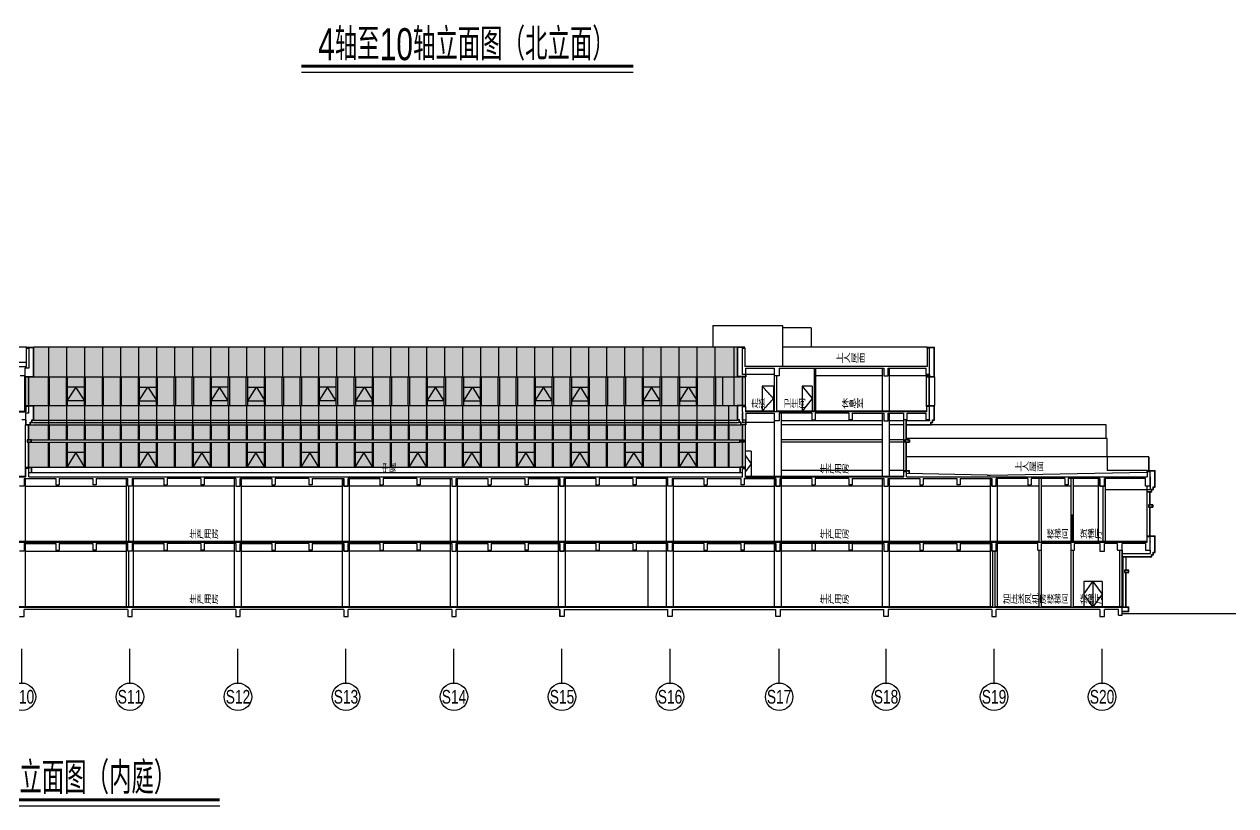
# Model space of a CAD drawing. Extents: x 1849385 to 2804940, y -773301 to -409130.
# Drawn here: x 2551865 to 2657794, y -639825 to -571477 of the extents above; entities that cross this region are included whole.
import ezdxf
from ezdxf.enums import TextEntityAlignment as Align

# ---------------------------------------------------------------- set-up
doc = ezdxf.new("R2010")
doc.units = 0
doc.linetypes.add('DASH', pattern=[0.35, 0.25, -0.1])
for name, color, linetype in [('#填充层', 8, 'Continuous'), ('#幕墙分格线-立面', 7, 'Continuous'), ('#文字', 2, 'Continuous'), ('#标注', 1, 'Continuous'), ('#结构边线+内凹外凸边线', 5, 'Continuous'), ('1-WIN-1', 3, 'Continuous'), ('A-AL', 63, 'Continuous'), ('A-BEAM-PLAN-C', 2, 'Continuous'), ('A-DETL-2', 35, 'Continuous'), ('A-DOOR', 32, 'Continuous'), ('A-GLASS', 140, 'Continuous'), ('A-GLASS-E', 145, 'Continuous'), ('A-WALL-E', 7, 'Continuous'), ('dim', 7, 'Continuous'), ('L立面-粗线', 7, 'Continuous'), ('建-文字', 4, 'Continuous')]:
    doc.layers.add(name, color=color, linetype=linetype)
doc.styles.add('#文字', font='jrs.shx', dxfattribs={"width": 0.7, "bigfont": 'hztxt.shx'})
doc.styles.add('JHZX', font='jrs.shx', dxfattribs={"width": 0.6, "bigfont": 'jhz.shx'})
doc.styles.add('XD2008', font='@1romans.shx', dxfattribs={"width": 0.7, "bigfont": '!hztxt.shx'})
pattern_1 = [(0, (0, 0), (190.5, 190.5), [190.5, -190.5])]

# ---------------------------------------------------------------- blocks, each defined once
blk = doc.blocks.new('*U21')
blk.add_line((-20.55, -0.75), (20.9, -0.75))
at = {"const_width": 0.4}
blk.add_lwpolyline([(-20.55, 0), (20.9, 0)], dxfattribs=at)
at = {"style": 'JHZX', "width": 0.75}
blk.add_attdef('立面图', text='', height=4, dxfattribs=at).set_placement((0.06, 2.74), align=Align.MIDDLE_CENTER)
blk = doc.blocks.new('FPLSA')
at = {"layer": '#幕墙分格线-立面', "color": 8}
for p, q in [((53639, 25200), (59739, 25200)), ((53639, 25200), (53639, 23300)), ((59739, 25200), (59739, 21600)), ((62239, 25000), (59739, 25000)), ((62239, 25000), (62239, 23300)), ((72382, 23300), (59739, 23300)), ((72382, 23300), (72832, 23300)), ((72382, 23200), (72382, 23300)), ((72382, 23200), (72382, 23300)), ((72382, 23300), (73032, 23300)), ((72382, 23300), (72832, 23300)), ((72382, 23200), (72382, 23300)), ((72382, 23200), (72382, 23300)), ((72382, 23300), (73032, 23300)), ((72412, 23270), (72802, 23270)), ((72412, 23200), (72412, 23270)), ((72412, 23200), (72412, 23270)), ((72412, 23270), (73002, 23270)), ((72412, 23270), (72802, 23270)), ((72412, 23200), (72412, 23270)), ((72412, 23200), (72412, 23270)), ((72412, 23270), (73002, 23270)), ((73002, 20730), (73002, 23270)), ((73002, 20730), (73002, 23270)), ((73032, 20700), (73032, 23300)), ((73032, 20700), (73032, 23300)), ((68482, 17700), (68482, 21470)), ((69082, 17700), (69082, 21470)), ((72282, 20900), (72282, 20700)), ((72282, 20700), (73032, 20700)), ((72312, 20900), (72312, 20730)), ((72312, 20730), (73002, 20730)), ((73032, 20700), (72782, 20700)), ((73032, 20700), (73032, 18200)), ((72332, 18200), (73032, 18200)), ((72332, 18100), (72332, 18200)), ((72332, 18100), (72332, 18200)), ((72362, 18170), (73002, 18170)), ((72362, 18100), (72362, 18170)), ((72362, 18100), (72362, 18170)), ((73002, 16930), (73002, 18170)), ((73032, 16900), (73032, 18200)), ((59039, 17700), (56489, 17700)), ((59039, 12000), (59039, 17520)), ((62539, 17700), (59239, 17700)), ((59639, 12000), (59639, 17520)), ((72332, 17700), (62639, 17700)), ((68482, 12000), (68482, 17520)), ((69082, 12000), (69082, 17520)), ((70332, 12500), (70332, 16950)), ((70552, 16500), (70552, 16950)), ((70582, 16530), (70582, 16950)), ((68482, 16500), (59639, 16500)), ((70332, 16500), (69082, 16500)), ((70552, 16500), (72732, 16500)), ((70582, 16530), (72702, 16530)), ((72702, 16730), (72852, 16730)), ((72702, 16530), (72702, 16730)), ((72732, 16700), (72882, 16700)), ((72732, 16500), (72732, 16700)), ((72852, 16930), (73002, 16930)), ((72852, 16730), (72852, 16930)), ((72882, 16900), (73032, 16900)), ((72882, 16700), (72882, 16900)), ((68482, 15200), (59639, 15200)), ((68482, 15000), (59639, 15000)), ((70332, 15200), (69082, 15200)), ((70332, 15000), (69082, 15000)), ((70432, 15000), (70832, 15000)), ((88120, 13700), (70582, 13700)), ((88120, 13700), (88120, 12500)), ((-6467, 6300), (-6467, 11820)), ((2377, 6300), (2377, 11820)), ((2977, 6300), (2977, 11820)), ((11820, 6300), (11820, 11820)), ((12420, 6300), (12420, 11820)), ((21264, 6300), (21264, 11820)), ((21864, 6300), (21864, 11820)), ((30708, 6300), (30708, 11820)), ((31308, 6300), (31308, 11820)), ((70332, 12000), (56489, 12000)), ((59039, 6300), (59039, 11820)), ((68482, 12500), (59639, 12500)), ((59639, 6300), (59639, 11820)), ((68482, 6300), (68482, 11820)), ((70332, 12500), (69082, 12500)), ((69082, 6300), (69082, 11820)), ((70332, 12500), (70832, 12500)), ((70332, 12400), (70332, 12500)), ((70332, 12400), (70332, 12500)), ((70362, 12470), (70802, 12470)), ((70362, 12400), (70362, 12470)), ((70362, 12400), (70362, 12470)), ((70802, 12237), (70802, 12470)), ((70832, 12237), (70832, 12500)), ((77926, 6300), (77926, 11820)), ((78526, 6300), (78526, 11820)), ((87370, 6300), (87370, 11820)), ((91620, 12500), (88120, 12500)), ((91620, 12500), (92320, 12500)), ((91620, 12400), (91620, 12500)), ((91650, 12470), (92290, 12470)), ((91650, 12400), (91650, 12470)), ((92290, 11080), (92290, 12470)), ((92320, 11050), (92320, 12500)), ((91620, 6800), (91620, 11150)), ((91620, 10680), (91990, 10680)), ((91620, 10650), (92020, 10650)), ((91990, 10880), (92140, 10880)), ((91990, 10680), (91990, 10880)), ((92020, 10850), (92170, 10850)), ((92020, 10650), (92020, 10850)), ((92140, 11080), (92290, 11080)), ((92140, 10880), (92140, 11080)), ((92170, 10850), (92170, 11050)), ((92170, 11050), (92320, 11050)), ((84966, 6300), (84966, 8600)), ((85046, 6300), (85046, 8600)), ((85086, 6300), (85086, 8600)), ((85166, 6300), (85166, 8600)), ((91720, 9300), (92120, 9300)), ((91620, 6800), (92320, 6800)), ((91620, 6700), (91620, 6800)), ((91650, 6770), (92290, 6770)), ((91650, 6700), (91650, 6770)), ((92290, 5380), (92290, 6770)), ((92320, 5350), (92320, 6800)), ((82166, 6300), (-25555, 6300)), ((-6467, 600), (-6467, 6120)), ((2977, 600), (2977, 6120)), ((11820, 600), (11820, 6120)), ((12420, 600), (12420, 6120)), ((21264, 600), (21264, 6120)), ((21864, 600), (21864, 6120)), ((30708, 600), (30708, 6120)), ((31308, 600), (31308, 6120)), ((59039, 600), (59039, 6120)), ((59639, 600), (59639, 6120)), ((68482, 600), (68482, 6120)), ((69082, 600), (69082, 6120)), ((77926, 600), (77926, 6120)), ((78526, 600), (78526, 6120)), ((84966, 6300), (82366, 6300)), ((91620, 6300), (84966, 6300)), ((89220, 600), (89220, 5550)), ((89390, 5550), (89390, 4950)), ((89420, 600), (89420, 5550)), ((89420, 5550), (89420, 4980)), ((91870, 6300), (91870, 6250)), ((92140, 5380), (92290, 5380)), ((92140, 5180), (92140, 5380)), ((92170, 5350), (92320, 5350)), ((92170, 5150), (92170, 5350)), ((89390, 4950), (92020, 4950)), ((89420, 4980), (91990, 4980)), ((91990, 5180), (92140, 5180)), ((91990, 4980), (91990, 5180)), ((92020, 5150), (92170, 5150)), ((92020, 4950), (92020, 5150)), ((78126, 600), (-34998, 600)), ((82166, 600), (78326, 600)), ((84966, 600), (82366, 600)), ((89420, 600), (85166, 600)), ((89390, 600), (90020, 600)), ((89390, 550), (89390, 600)), ((89420, 570), (89990, 570)), ((89420, 550), (89420, 570)), ((89990, 180), (89420, 180)), ((90020, 150), (89420, 150)), ((89420, 0), (99362, 0)), ((89990, 180), (89990, 570)), ((90020, 150), (90020, 600))]:
    blk.add_line(p, q, dxfattribs=at)
at = {"layer": '#幕墙分格线-立面'}
for p, q in [((-6367, 23300), (-8167, 23300)), ((-6367, 23300), (-5717, 23300)), ((-6367, 23200), (-6367, 23300)), ((-6367, 23300), (-5917, 23300)), ((-6337, 23270), (-5747, 23270)), ((-6337, 23200), (-6337, 23270)), ((-6337, 23270), (-5947, 23270)), ((-5747, 20730), (-5747, 23270)), ((-5717, 20700), (-5717, 23300)), ((55789, 23300), (-5717, 23300)), ((-4406, 20700), (-4406, 23300)), ((-2832, 20700), (-2832, 23300)), ((-1258, 20700), (-1258, 23300)), ((316, 20700), (316, 23300)), ((1890, 20700), (1890, 23300)), ((3464, 20700), (3464, 23300)), ((5037, 20700), (5037, 23300)), ((9759, 20700), (9759, 23300)), ((14481, 20700), (14481, 23300)), ((19203, 20700), (19203, 23300)), ((23925, 20700), (23925, 23300)), ((28647, 20700), (28647, 23300)), ((33369, 20700), (33369, 23300)), ((38090, 20700), (38090, 23300)), ((42812, 20700), (42812, 23300)), ((47534, 20700), (47534, 23300)), ((52256, 20700), (52256, 23300)), ((55505, 18200), (55505, 23300)), ((55789, 20700), (55789, 23300)), ((56439, 23300), (55789, 23300)), ((55789, 20700), (55789, 23300)), ((56439, 23300), (55789, 23300)), ((55819, 20730), (55819, 23270)), ((56409, 23270), (55819, 23270)), ((55819, 20730), (55819, 23270)), ((56409, 23270), (55819, 23270)), ((56439, 23300), (55989, 23300)), ((56439, 23300), (55989, 23300)), ((56409, 23270), (56019, 23270)), ((56409, 23270), (56019, 23270)), ((56409, 23200), (56409, 23270)), ((56409, 23200), (56409, 23270)), ((56409, 23200), (56409, 23270)), ((56409, 23200), (56409, 23270)), ((56439, 23200), (56439, 23300)), ((56439, 23200), (56439, 23300)), ((56439, 23200), (56439, 23300)), ((56439, 23200), (56439, 23300)), ((-6547, 20800), (-6547, 20700)), ((-6547, 20700), (-5717, 20700)), ((-6517, 20800), (-6517, 20730)), ((-6517, 20730), (-5747, 20730)), ((-6517, 17700), (-6517, 20700)), ((-5717, 20700), (-5967, 20700)), ((-5717, 20700), (55789, 20700)), ((-4441, 18200), (-4441, 20700)), ((-4371, 18200), (-4371, 20700)), ((-2867, 18200), (-2867, 20700)), ((-2797, 18200), (-2797, 20700)), ((-1293, 18200), (-1293, 20700)), ((-1223, 18200), (-1223, 20700)), ((281, 18200), (281, 20700)), ((351, 18200), (351, 20700)), ((1855, 18200), (1855, 20700)), ((1925, 18200), (1925, 20700)), ((3429, 18200), (3429, 20700)), ((3499, 18200), (3499, 20700)), ((5002, 18200), (5002, 20700)), ((5072, 18200), (5072, 20700)), ((6536, 18200), (6536, 20700)), ((6686, 18200), (6686, 20700)), ((8110, 18200), (8110, 20700)), ((8260, 18200), (8260, 20700)), ((9724, 18200), (9724, 20700)), ((9794, 18200), (9794, 20700)), ((11258, 18200), (11258, 20700)), ((11408, 18200), (11408, 20700)), ((12832, 18200), (12832, 20700)), ((12982, 18200), (12982, 20700)), ((14446, 18200), (14446, 20700)), ((14516, 18200), (14516, 20700)), ((15980, 18200), (15980, 20700)), ((16130, 18200), (16130, 20700)), ((17554, 18200), (17554, 20700)), ((17704, 18200), (17704, 20700)), ((19168, 18200), (19168, 20700)), ((19238, 18200), (19238, 20700)), ((20702, 18200), (20702, 20700)), ((20852, 18200), (20852, 20700)), ((22276, 18200), (22276, 20700)), ((22426, 18200), (22426, 20700)), ((23890, 18200), (23890, 20700)), ((23960, 18200), (23960, 20700)), ((25424, 18200), (25424, 20700)), ((25574, 18200), (25574, 20700)), ((26998, 18200), (26998, 20700)), ((27148, 18200), (27148, 20700)), ((28612, 18200), (28612, 20700)), ((28682, 18200), (28682, 20700)), ((30146, 18200), (30146, 20700)), ((30296, 18200), (30296, 20700)), ((31720, 18200), (31720, 20700)), ((31870, 18200), (31870, 20700)), ((33334, 18200), (33334, 20700)), ((33404, 18200), (33404, 20700)), ((34867, 18200), (34867, 20700)), ((35017, 18200), (35017, 20700)), ((36441, 18200), (36441, 20700)), ((36591, 18200), (36591, 20700)), ((38055, 18200), (38055, 20700)), ((38125, 18200), (38125, 20700)), ((39589, 18200), (39589, 20700)), ((39739, 18200), (39739, 20700)), ((41163, 18200), (41163, 20700)), ((41313, 18200), (41313, 20700)), ((42777, 18200), (42777, 20700)), ((42847, 18200), (42847, 20700)), ((44311, 18200), (44311, 20700)), ((44461, 18200), (44461, 20700)), ((45885, 18200), (45885, 20700)), ((46035, 18200), (46035, 20700)), ((47499, 18200), (47499, 20700)), ((47569, 18200), (47569, 20700)), ((49033, 18200), (49033, 20700)), ((49183, 18200), (49183, 20700)), ((50607, 18200), (50607, 20700)), ((50757, 18200), (50757, 20700)), ((52221, 18200), (52221, 20700)), ((52291, 18200), (52291, 20700)), ((53755, 18200), (53755, 20700)), ((53905, 18200), (53905, 20700)), ((54505, 18200), (54505, 20700)), ((56539, 20700), (55789, 20700)), ((55789, 20700), (56039, 20700)), ((56509, 20730), (55819, 20730)), ((56509, 20900), (56509, 20730)), ((56539, 20900), (56539, 20700)), ((-1258, 19800), (-2832, 19800)), ((3464, 19800), (5037, 19800)), ((11258, 19800), (9759, 19800)), ((12982, 19800), (14481, 19800)), ((20702, 19800), (19203, 19800)), ((22426, 19800), (23925, 19800)), ((30146, 19800), (28647, 19800)), ((31870, 19800), (33369, 19800)), ((39589, 19800), (38090, 19800)), ((41313, 19800), (42812, 19800)), ((49033, 19800), (47534, 19800)), ((50757, 19800), (52256, 19800)), ((-6417, 18100), (-6417, 18200)), ((-6417, 18200), (-5717, 18200)), ((-6387, 18170), (-5747, 18170)), ((-6387, 18100), (-6387, 18170)), ((-5747, 16930), (-5747, 18170)), ((-5747, 16930), (-5747, 18170)), ((-5717, 16900), (-5717, 18200)), ((-5717, 16900), (-5717, 18200)), ((-5717, 18200), (55789, 18200)), ((-4406, 16500), (-4406, 18200)), ((-1258, 18600), (-2832, 18600)), ((-2832, 16500), (-2832, 18200)), ((-1258, 16500), (-1258, 18200)), ((316, 16500), (316, 18200)), ((1890, 16500), (1890, 18200)), ((3464, 18600), (5037, 18600)), ((3464, 16500), (3464, 18200)), ((5037, 16500), (5037, 18200)), ((11258, 18600), (9759, 18600)), ((9759, 16500), (9759, 18200)), ((12982, 18600), (14481, 18600)), ((14481, 16500), (14481, 18200)), ((20702, 18600), (19203, 18600)), ((19203, 16500), (19203, 18200)), ((22426, 18600), (23925, 18600)), ((23925, 16500), (23925, 18200)), ((30146, 18600), (28647, 18600)), ((28647, 16500), (28647, 18200)), ((31870, 18600), (33369, 18600)), ((33369, 16500), (33369, 18200)), ((39589, 18600), (38090, 18600)), ((38090, 16500), (38090, 18200)), ((41313, 18600), (42812, 18600)), ((42812, 16500), (42812, 18200)), ((49033, 18600), (47534, 18600)), ((47534, 16500), (47534, 18200)), ((50757, 18600), (52256, 18600)), ((52256, 16500), (52256, 18200)), ((55789, 16900), (55789, 18200)), ((56489, 18200), (55789, 18200)), ((55819, 16930), (55819, 18170)), ((56459, 18170), (55819, 18170)), ((56459, 18100), (56459, 18170)), ((56459, 18100), (56459, 18170)), ((56489, 18100), (56489, 18200)), ((56489, 18100), (56489, 18200)), ((-8167, 17700), (-6417, 17700)), ((-6467, 16950), (-6467, 16500)), ((-6467, 16950), (-6437, 16950)), ((-6437, 16950), (-6437, 16530)), ((56509, 16950), (56509, 16530)), ((56539, 16950), (56539, 16500)), ((-6467, 16850), (-6467, 16500)), ((-6467, 16500), (-6017, 16500)), ((-6467, 12000), (-6467, 16500)), ((-6467, 16500), (-6017, 16500)), ((-6437, 16850), (-6437, 16530)), ((-6437, 16530), (-6047, 16530)), ((-6437, 16530), (-6047, 16530)), ((-6047, 16730), (-5897, 16730)), ((-6047, 16530), (-6047, 16730)), ((-6047, 16730), (-5897, 16730)), ((-6047, 16530), (-6047, 16730)), ((-6017, 16700), (-5867, 16700)), ((-6017, 16500), (-6017, 16700)), ((-6017, 16700), (-5867, 16700)), ((-6017, 16500), (-6017, 16700)), ((-6017, 16500), (56089, 16500)), ((-5897, 16930), (-5747, 16930)), ((-5897, 16730), (-5897, 16930)), ((-5897, 16930), (-5747, 16930)), ((-5897, 16730), (-5897, 16930)), ((-5867, 16900), (-5717, 16900)), ((-5867, 16700), (-5867, 16900)), ((-5867, 16900), (-5717, 16900)), ((-5867, 16700), (-5867, 16900)), ((-5867, 16700), (55939, 16700)), ((-5717, 16900), (55789, 16900)), ((-4441, 15200), (-4441, 16500)), ((-4371, 15200), (-4371, 16500)), ((-2867, 15200), (-2867, 16500)), ((-2797, 15200), (-2797, 16500)), ((-1293, 15200), (-1293, 16500)), ((-1223, 15200), (-1223, 16500)), ((281, 15200), (281, 16500)), ((327, 16500), (42045, 16500)), ((351, 15200), (351, 16500)), ((1855, 15200), (1855, 16500)), ((1925, 15200), (1925, 16500)), ((3429, 15200), (3429, 16500)), ((3499, 15200), (3499, 16500)), ((5002, 15200), (5002, 16500)), ((5072, 15200), (5072, 16500)), ((6576, 15200), (6576, 16500)), ((6646, 15200), (6646, 16500)), ((8150, 15200), (8150, 16500)), ((8220, 15200), (8220, 16500)), ((9724, 15200), (9724, 16500)), ((9794, 15200), (9794, 16500)), ((11298, 15200), (11298, 16500)), ((11368, 15200), (11368, 16500)), ((12872, 15200), (12872, 16500)), ((12942, 15200), (12942, 16500)), ((14446, 15200), (14446, 16500)), ((14516, 15200), (14516, 16500)), ((16020, 15200), (16020, 16500)), ((16090, 15200), (16090, 16500)), ((17594, 15200), (17594, 16500)), ((17664, 15200), (17664, 16500)), ((19168, 15200), (19168, 16500)), ((19238, 15200), (19238, 16500)), ((20742, 15200), (20742, 16500)), ((20812, 15200), (20812, 16500)), ((22316, 15200), (22316, 16500)), ((22386, 15200), (22386, 16500)), ((23890, 15200), (23890, 16500)), ((23960, 15200), (23960, 16500)), ((25464, 15200), (25464, 16500)), ((25534, 15200), (25534, 16500)), ((27038, 15200), (27038, 16500)), ((27108, 15200), (27108, 16500)), ((28612, 15200), (28612, 16500)), ((28682, 15200), (28682, 16500)), ((30186, 15200), (30186, 16500)), ((30256, 15200), (30256, 16500)), ((31760, 15200), (31760, 16500)), ((31830, 15200), (31830, 16500)), ((33334, 15200), (33334, 16500)), ((33404, 15200), (33404, 16500)), ((34907, 15200), (34907, 16500)), ((34977, 15200), (34977, 16500)), ((36481, 15200), (36481, 16500)), ((36551, 15200), (36551, 16500)), ((38055, 15200), (38055, 16500)), ((38125, 15200), (38125, 16500)), ((39629, 15200), (39629, 16500)), ((39699, 15200), (39699, 16500)), ((41203, 15200), (41203, 16500)), ((41273, 15200), (41273, 16500)), ((42777, 15200), (42777, 16500)), ((42847, 15200), (42847, 16500)), ((44351, 15200), (44351, 16500)), ((44421, 15200), (44421, 16500)), ((45925, 15200), (45925, 16500)), ((45995, 15200), (45995, 16500)), ((47499, 15200), (47499, 16500)), ((47569, 15200), (47569, 16500)), ((49073, 15200), (49073, 16500)), ((49143, 15200), (49143, 16500)), ((50647, 15200), (50647, 16500)), ((50717, 15200), (50717, 16500)), ((52221, 15200), (52221, 16500)), ((52291, 15200), (52291, 16500)), ((53795, 15200), (53795, 16500)), ((53865, 15200), (53865, 16500)), ((54999, 15200), (54999, 16500)), ((55069, 15200), (55069, 16500)), ((55939, 16900), (55789, 16900)), ((55969, 16930), (55819, 16930)), ((55939, 16700), (55939, 16900)), ((56089, 16700), (55939, 16700)), ((55969, 16730), (55969, 16930)), ((56119, 16730), (55969, 16730)), ((56089, 16500), (56089, 16700)), ((56539, 16500), (56089, 16500)), ((56119, 16530), (56119, 16730)), ((56509, 16530), (56119, 16530)), ((-5917, 15200), (55989, 15200)), ((-5917, 15000), (55989, 15000)), ((-4441, 12800), (-4441, 15000)), ((-4371, 12800), (-4371, 15000)), ((-2867, 12800), (-2867, 15000)), ((-2797, 12800), (-2797, 15000)), ((-1293, 12800), (-1293, 15000)), ((-1223, 12800), (-1223, 15000)), ((27, 15200), (42045, 15200)), ((27, 15000), (42045, 15000)), ((281, 12800), (281, 15000)), ((351, 12800), (351, 15000)), ((1855, 12800), (1855, 15000)), ((1925, 12800), (1925, 15000)), ((3429, 12800), (3429, 15000)), ((3499, 12800), (3499, 15000)), ((5002, 12800), (5002, 15000)), ((5072, 12800), (5072, 15000)), ((6576, 12800), (6576, 15000)), ((6646, 12800), (6646, 15000)), ((8150, 12800), (8150, 15000)), ((8220, 12800), (8220, 15000)), ((9724, 12800), (9724, 15000)), ((9794, 12800), (9794, 15000)), ((11298, 12800), (11298, 15000)), ((11368, 12800), (11368, 15000)), ((12872, 12800), (12872, 15000)), ((12942, 12800), (12942, 15000)), ((14446, 12800), (14446, 15000)), ((14516, 12800), (14516, 15000)), ((16020, 12800), (16020, 15000)), ((16090, 12800), (16090, 15000)), ((17594, 12800), (17594, 15000)), ((17664, 12800), (17664, 15000)), ((19168, 12800), (19168, 15000)), ((19238, 12800), (19238, 15000)), ((20742, 12800), (20742, 15000)), ((20812, 12800), (20812, 15000)), ((22316, 12800), (22316, 15000)), ((22386, 12800), (22386, 15000)), ((23890, 12800), (23890, 15000)), ((23960, 12800), (23960, 15000)), ((25464, 12800), (25464, 15000)), ((25534, 12800), (25534, 15000)), ((27038, 12800), (27038, 15000)), ((27108, 12800), (27108, 15000)), ((28612, 12800), (28612, 15000)), ((28682, 12800), (28682, 15000)), ((30186, 12800), (30186, 15000)), ((30256, 12800), (30256, 15000)), ((31760, 12800), (31760, 15000)), ((31830, 12800), (31830, 15000)), ((33334, 12800), (33334, 15000)), ((33404, 12800), (33404, 15000)), ((34907, 12800), (34907, 15000)), ((34977, 12800), (34977, 15000)), ((36481, 12800), (36481, 15000)), ((36551, 12800), (36551, 15000)), ((38055, 12800), (38055, 15000)), ((38125, 12800), (38125, 15000)), ((39629, 12800), (39629, 15000)), ((39699, 12800), (39699, 15000)), ((41203, 12800), (41203, 15000)), ((41273, 12800), (41273, 15000)), ((42777, 12800), (42777, 15000)), ((42847, 12800), (42847, 15000)), ((44351, 12800), (44351, 15000)), ((44421, 12800), (44421, 15000)), ((45925, 12800), (45925, 15000)), ((45995, 12800), (45995, 15000)), ((47499, 12800), (47499, 15000)), ((47569, 12800), (47569, 15000)), ((49073, 12800), (49073, 15000)), ((49143, 12800), (49143, 15000)), ((50647, 12800), (50647, 15000)), ((50717, 12800), (50717, 15000)), ((52221, 12800), (52221, 15000)), ((52291, 12800), (52291, 15000)), ((53795, 12800), (53795, 15000)), ((53865, 12800), (53865, 15000)), ((54999, 12800), (54999, 15000)), ((55069, 12800), (55069, 15000)), ((56389, 15000), (55989, 15000)), ((-1258, 14100), (-2832, 14100)), ((5037, 14100), (3464, 14100)), ((9759, 14100), (8185, 14100)), ((14481, 14100), (12907, 14100)), ((19203, 14100), (17629, 14100)), ((23925, 14100), (22351, 14100)), ((28647, 14100), (27073, 14100)), ((33369, 14100), (31795, 14100)), ((38090, 14100), (36516, 14100)), ((42812, 14100), (41238, 14100)), ((47534, 14100), (45960, 14100)), ((52256, 14100), (50682, 14100)), ((-6417, 12800), (-5917, 12800)), ((-6417, 12700), (-6417, 12800)), ((-6417, 12700), (-6417, 12800)), ((-6387, 12700), (-6387, 12770)), ((-6387, 12770), (-5947, 12770)), ((-6387, 12700), (-6387, 12770)), ((-5947, 12770), (-5947, 12350)), ((-5917, 12800), (-5917, 12350)), ((-5917, 12800), (55989, 12800)), ((-1258, 12800), (-2832, 12800)), ((5037, 12800), (3464, 12800)), ((9759, 12800), (8185, 12800)), ((14481, 12800), (12907, 12800)), ((19203, 12800), (17629, 12800)), ((23925, 12800), (22351, 12800)), ((28647, 12800), (27073, 12800)), ((33369, 12800), (31795, 12800)), ((38090, 12800), (36516, 12800)), ((42812, 12800), (41238, 12800)), ((47534, 12800), (45960, 12800)), ((52256, 12800), (50682, 12800)), ((56489, 12800), (55989, 12800)), ((55989, 12800), (55989, 12350)), ((56019, 12770), (56019, 12350)), ((56459, 12770), (56019, 12770)), ((56459, 12700), (56459, 12770)), ((56459, 12700), (56459, 12770)), ((56489, 12700), (56489, 12800)), ((56489, 12700), (56489, 12800)), ((-6417, 12000), (-8167, 12000)), ((-6167, 12350), (56239, 12350)), ((40151, 6300), (40151, 11820)), ((40751, 6300), (40751, 11820)), ((49595, 6300), (49595, 11820)), ((50195, 6300), (50195, 11820)), ((40151, 600), (40151, 6120)), ((40751, 600), (40751, 6120)), ((47995, 600), (47995, 5450)), ((49595, 600), (49595, 6120)), ((50195, 600), (50195, 6120))]:
    blk.add_line(p, q, dxfattribs=at)
at = {"layer": '#幕墙分格线-立面', "ltscale": 300}
for points in [[(6611, 20700), (6611, 23300)], [(6611, 20700), (6611, 23300)], [(8185, 20700), (8185, 23300)], [(8185, 20700), (8185, 23300)], [(11333, 20700), (11333, 23300)], [(12907, 20700), (12907, 23300)], [(16055, 20700), (16055, 23300)], [(17629, 20700), (17629, 23300)], [(20777, 20700), (20777, 23300)], [(22351, 20700), (22351, 23300)], [(25499, 20700), (25499, 23300)], [(27073, 20700), (27073, 23300)], [(30221, 20700), (30221, 23300)], [(31795, 20700), (31795, 23300)], [(34942, 20700), (34942, 23300)], [(36516, 20700), (36516, 23300)], [(39664, 20700), (39664, 23300)], [(41238, 20700), (41238, 23300)], [(44386, 20700), (44386, 23300)], [(45960, 20700), (45960, 23300)], [(49108, 20700), (49108, 23300)], [(50682, 20700), (50682, 23300)], [(53830, 20700), (53830, 23300)], [(6611, 16500), (6611, 18200)], [(8185, 16500), (8185, 18200)], [(11333, 16500), (11333, 18200)], [(12907, 16500), (12907, 18200)], [(16055, 16500), (16055, 18200)], [(17629, 16500), (17629, 18200)], [(20777, 16500), (20777, 18200)], [(22351, 16500), (22351, 18200)], [(25499, 16500), (25499, 18200)], [(27073, 16500), (27073, 18200)], [(30221, 16500), (30221, 18200)], [(31795, 16500), (31795, 18200)], [(34942, 16500), (34942, 18200)], [(36516, 16500), (36516, 18200)], [(39664, 16500), (39664, 18200)], [(41238, 16500), (41238, 18200)], [(44386, 16500), (44386, 18200)], [(45960, 16500), (45960, 18200)], [(49108, 16500), (49108, 18200)], [(50682, 16500), (50682, 18200)], [(53830, 16500), (53830, 18200)], [(55034, 16500), (55034, 18200)]]:
    blk.add_lwpolyline(points, dxfattribs=at)
at = {"layer": '#幕墙分格线-立面'}
for points in [[(-1258, 18600), (-2045, 19800), (-2832, 18600)], [(3464, 18600), (4250, 19800), (5037, 18600)], [(11258, 18600), (10509, 19800), (9759, 18600)], [(12982, 18600), (13732, 19800), (14481, 18600)], [(20702, 18600), (19952, 19800), (19203, 18600)], [(22426, 18600), (23175, 19800), (23925, 18600)], [(30146, 18600), (29396, 19800), (28647, 18600)], [(31870, 18600), (32619, 19800), (33369, 18600)], [(39589, 18600), (38840, 19800), (38090, 18600)], [(41313, 18600), (42063, 19800), (42812, 18600)], [(49033, 18600), (48284, 19800), (47534, 18600)], [(50757, 18600), (51506, 19800), (52256, 18600)], [(-1258, 12800), (-2045, 14100), (-2832, 12800)], [(5037, 12800), (4250, 14100), (3464, 12800)], [(9759, 12800), (8972, 14100), (8185, 12800)], [(14481, 12800), (13694, 14100), (12907, 12800)], [(19203, 12800), (18416, 14100), (17629, 12800)], [(23925, 12800), (23138, 14100), (22351, 12800)], [(28647, 12800), (27860, 14100), (27073, 12800)], [(33369, 12800), (32582, 14100), (31795, 12800)], [(38090, 12800), (37303, 14100), (36516, 12800)], [(42812, 12800), (42025, 14100), (41238, 12800)], [(47534, 12800), (46747, 14100), (45960, 12800)], [(52256, 12800), (51469, 14100), (50682, 12800)]]:
    blk.add_lwpolyline(points, dxfattribs=at)
at = {"layer": '1-WIN-1'}
blk.add_lwpolyline([(-12111, 22000), (-6367, 22000)], dxfattribs=at)
at = {"layer": 'A-AL'}
for points in [[(-5917, 15200), (-6317, 15200), (-6317, 15000), (-5917, 15000)], [(-5947, 15170), (-6287, 15170), (-6287, 15030), (-5947, 15030)], [(55989, 15200), (56389, 15200), (56389, 15000), (55989, 15000)], [(56019, 15170), (56359, 15170), (56359, 15030), (56019, 15030)], [(70832, 15200), (70432, 15200), (70432, 15000), (70832, 15000)], [(70802, 15170), (70462, 15170), (70462, 15030), (70802, 15030)], [(92120, 9500), (91720, 9500), (91720, 9300), (92120, 9300)], [(92090, 9470), (91750, 9470), (91750, 9330), (92090, 9330)], [(90020, 3800), (89620, 3800), (89620, 3600), (90020, 3600)], [(89990, 3770), (89650, 3770), (89650, 3630), (89990, 3630)]]:
    blk.add_lwpolyline(points, close=True, dxfattribs=at)
at = {"layer": 'A-BEAM-PLAN-C', "color": 8}
for p, q in [((59039, 20900), (56239, 20900)), ((68482, 20800), (62639, 20800)), ((72582, 20800), (69082, 20800)), ((72582, 20900), (72582, 20800)), ((56239, 16950), (56239, 16700)), ((72582, 16950), (72582, 16850)), ((59039, 16700), (56239, 16700)), ((68482, 16850), (59639, 16850)), ((68482, 16850), (67385, 16850)), ((70332, 16850), (69082, 16850)), ((72582, 16850), (70582, 16850)), ((88120, 15300), (70582, 15300)), ((88120, 13700), (88120, 15300)), ((70582, 11950), (70582, 12100)), ((-6467, 11150), (2377, 11150)), ((11820, 11150), (2977, 11150)), ((12420, 11150), (21264, 11150)), ((30708, 11150), (21864, 11150)), ((31308, 11150), (40151, 11150)), ((49595, 11150), (40751, 11150)), ((50195, 11150), (59039, 11150)), ((68482, 11150), (59639, 11150)), ((69082, 11150), (77926, 11150)), ((82166, 11150), (78526, 11150)), ((84966, 11150), (82366, 11150)), ((87370, 11150), (85166, 11150)), ((87970, 10850), (91870, 10850)), ((91870, 11150), (91870, 10850)), ((-6467, 5450), (2377, 5450)), ((11820, 5450), (2977, 5450)), ((12420, 5450), (21264, 5450)), ((30708, 5450), (21864, 5450)), ((31308, 5450), (40151, 5450)), ((49595, 5450), (40751, 5450)), ((50195, 5450), (59039, 5450)), ((68482, 5450), (59639, 5450)), ((69082, 5450), (77926, 5450)), ((89420, 5300), (89420, 5150)), ((91870, 5550), (91870, 5250)), ((89420, 5250), (91870, 5250))]:
    blk.add_line(p, q, dxfattribs=at)
at = {"layer": 'A-DETL-2'}
for p, q in [((77626, 12100), (70582, 12242)), ((77626, 12100), (77926, 12100)), ((77926, 12100), (91620, 12375))]:
    blk.add_line(p, q, dxfattribs=at)
at = {"layer": 'A-DOOR'}
for p, q in [((57939, 19900), (57939, 17700)), ((58939, 19900), (57939, 19900)), ((58939, 19900), (58939, 17700)), ((61439, 19900), (61439, 17700)), ((62339, 19900), (61439, 19900)), ((62339, 19900), (62339, 17700)), ((56989, 14200), (56489, 14200)), ((56989, 14200), (56989, 12000)), ((86070, 2800), (86070, 600)), ((87670, 2800), (86070, 2800)), ((86870, 2800), (86870, 600)), ((87670, 2800), (87670, 600))]:
    blk.add_line(p, q, dxfattribs=at)
at = {"layer": 'A-DOOR', "linetype": 'DASH'}
blk.add_lwpolyline([(57939, 19900), (58939, 18800), (57939, 17700)], dxfattribs=at)
at = {"layer": 'A-DOOR'}
for points in [[(61439, 19900), (62339, 18800), (61439, 17700)], [(56489, 13788), (56989, 13100), (56489, 12413)]]:
    blk.add_lwpolyline(points, dxfattribs=at)
blk.add_lwpolyline([(86870, 600), (86070, 1700), (86870, 2800), (87670, 1700)], close=True, dxfattribs=at)
at = {"layer": 'A-GLASS'}
for p, q in [((-6417, 18200), (-6417, 20700)), ((-6197, 18200), (-6197, 20700)), ((-6167, 18200), (-6167, 20700)), ((-6167, 18200), (-6167, 20700)), ((56239, 18200), (56239, 20700)), ((56239, 18200), (56239, 20700)), ((56269, 18200), (56269, 20700)), ((56489, 18200), (56489, 20700)), ((72332, 18200), (72332, 20700)), ((72552, 18200), (72552, 20700)), ((72582, 18200), (72582, 20700)), ((72582, 18200), (72582, 20700)), ((-6197, 15200), (-6197, 16500)), ((-6167, 15200), (-6167, 16500)), ((56239, 15200), (56239, 16500)), ((56269, 15200), (56269, 16500)), ((56489, 12800), (56489, 16500)), ((70552, 15200), (70552, 16500)), ((70582, 15200), (70582, 16500)), ((88020, 16500), (72732, 16500)), ((88020, 15300), (88020, 16500)), ((-6197, 12800), (-6197, 15000)), ((-6167, 12800), (-6167, 15000)), ((56239, 12800), (56239, 15000)), ((56269, 12800), (56269, 15000)), ((70552, 12500), (70552, 15000)), ((70582, 12500), (70582, 15000)), ((91730, 13700), (88120, 13700)), ((91730, 13700), (91730, 12500)), ((91760, 13700), (91730, 13700)), ((91745, 13700), (91745, 12500)), ((91760, 13700), (91760, 12500)), ((91840, 9500), (91840, 10650)), ((91870, 9500), (91870, 10650)), ((91840, 6800), (91840, 9300)), ((91870, 6800), (91870, 9300)), ((89520, 600), (89520, 4950)), ((89770, 3800), (89770, 4950)), ((89770, 3800), (89770, 4950)), ((89740, 600), (89740, 3600)), ((89770, 600), (89770, 3600))]:
    blk.add_line(p, q, dxfattribs=at)
at = {"layer": 'A-GLASS-E'}
for p, q in [((70432, 15200), (70832, 15200)), ((70832, 15200), (70832, 15000)), ((91720, 9500), (92120, 9500)), ((92120, 9500), (92120, 9300))]:
    blk.add_line(p, q, dxfattribs=at)
at = {"layer": 'A-WALL-E', "color": 8}
for p, q in [((-6367, 21600), (-6367, 23200)), ((-6367, 23200), (-6167, 23200)), ((-6167, 23200), (-6167, 21470)), ((56239, 20900), (56239, 23200)), ((56239, 23200), (56439, 23200)), ((56439, 23200), (56439, 21600)), ((72382, 23200), (72382, 21600)), ((72582, 23200), (72382, 23200)), ((72582, 20900), (72582, 23200)), ((-16311, 21600), (-6367, 21600)), ((-6517, 21470), (-6517, 20800)), ((-6167, 21470), (-6517, 21470)), ((72382, 21600), (56439, 21600)), ((56539, 21470), (59039, 21470)), ((56539, 20900), (56539, 21470)), ((59039, 20800), (59039, 21470)), ((59439, 21470), (59439, 20800)), ((59439, 21470), (68582, 21470)), ((62539, 17650), (62539, 21470)), ((62639, 17650), (62639, 21470)), ((68582, 21470), (68582, 20800)), ((68982, 20800), (68982, 21470)), ((68982, 21470), (72282, 21470)), ((72282, 20900), (72282, 21470)), ((-6517, 20800), (-6917, 20800)), ((56539, 20900), (56239, 20900)), ((56239, 20700), (56539, 20700)), ((59039, 17650), (59039, 20800)), ((59439, 20800), (59039, 20800)), ((59239, 17650), (59239, 20800)), ((68582, 20800), (68982, 20800)), ((68582, 20800), (68982, 20800)), ((68582, 20800), (68982, 20800)), ((68582, 20800), (68982, 20800)), ((72582, 20900), (72282, 20900)), ((-6417, 18100), (-6417, 17650)), ((-6167, 18100), (-6417, 18100)), ((-6167, 17520), (-6167, 18100)), ((56239, 18100), (56489, 18100)), ((56239, 17650), (56239, 18100)), ((56489, 18100), (56489, 17650)), ((72332, 18100), (72332, 17650)), ((72582, 18100), (72332, 18100)), ((72582, 16950), (72582, 18100)), ((72582, 17650), (72582, 18100)), ((-16511, 17650), (-6417, 17650)), ((-6467, 16950), (-6767, 16950)), ((-6467, 17520), (-6467, 16950)), ((-6167, 17520), (-6467, 17520)), ((56239, 17650), (56239, 16950)), ((56239, 16950), (56239, 17520)), ((56239, 16950), (56239, 17520)), ((56239, 16950), (56539, 16950)), ((72332, 17650), (56489, 17650)), ((56539, 17520), (59039, 17520)), ((56539, 17520), (56539, 16950)), ((59039, 16850), (59039, 17520)), ((59439, 17520), (59439, 16850)), ((62289, 17520), (59439, 17520)), ((62289, 17520), (62289, 16950)), ((62289, 16950), (62589, 16950)), ((65532, 17520), (62589, 17520)), ((62589, 17520), (62589, 16950)), ((65532, 17520), (65532, 16950)), ((65832, 16950), (65532, 16950)), ((65832, 17520), (65832, 16950)), ((65832, 17520), (68582, 17520)), ((68582, 17520), (68582, 16850)), ((68982, 16850), (68982, 17520)), ((68982, 17520), (70332, 17520)), ((70332, 16950), (70332, 17520)), ((70632, 16950), (70332, 16950)), ((70632, 16950), (70632, 17520)), ((70632, 17520), (72282, 17520)), ((72282, 16950), (72282, 17520)), ((72582, 16950), (72282, 16950)), ((72582, 16950), (72582, 17650)), ((59439, 16850), (59039, 16850)), ((68582, 16850), (68982, 16850)), ((68582, 16850), (68982, 16850)), ((68582, 16850), (68982, 16850)), ((68582, 16850), (68982, 16850)), ((-63179, 11950), (-6417, 11950)), ((-6567, 11820), (-6567, 11150)), ((-6567, 11820), (-3817, 11820)), ((-6167, 12700), (-6417, 12700)), ((-6417, 11950), (-6417, 12700)), ((-6167, 11950), (-6167, 12700)), ((-6167, 11950), (56239, 11950)), ((-3817, 11820), (-3817, 11250)), ((-3517, 11820), (-573, 11820)), ((-3517, 11820), (-3517, 11250)), ((-573, 11820), (-573, 11250)), ((-273, 11820), (2477, 11820)), ((-273, 11820), (-273, 11250)), ((2377, 6300), (2377, 11820)), ((2477, 11150), (2477, 11820)), ((2877, 11820), (5627, 11820)), ((2877, 11820), (2877, 11150)), ((5627, 11820), (5627, 11250)), ((8870, 11820), (5927, 11820)), ((5927, 11820), (5927, 11250)), ((8870, 11820), (8870, 11250)), ((11920, 11820), (9170, 11820)), ((9170, 11820), (9170, 11250)), ((11920, 11820), (11920, 11150)), ((11920, 11820), (11920, 11150)), ((12320, 11150), (12320, 11820)), ((15070, 11820), (12320, 11820)), ((12320, 11150), (12320, 11820)), ((12320, 11820), (15070, 11820)), ((15070, 11820), (15070, 11250)), ((15370, 11820), (15370, 11250)), ((18314, 11820), (15370, 11820)), ((18314, 11820), (18314, 11250)), ((18614, 11820), (21364, 11820)), ((18614, 11820), (18614, 11250)), ((21364, 11820), (21364, 11150)), ((21364, 11150), (21364, 11820)), ((24514, 11820), (21764, 11820)), ((21764, 11150), (21764, 11820)), ((21764, 11820), (24514, 11820)), ((21764, 11820), (21764, 11150)), ((24514, 11820), (24514, 11250)), ((27758, 11820), (24814, 11820)), ((24814, 11820), (24814, 11250)), ((27758, 11820), (27758, 11250)), ((28058, 11820), (30808, 11820)), ((28058, 11820), (28058, 11250)), ((30808, 11820), (30808, 11150)), ((30808, 11820), (30808, 11150)), ((31208, 11150), (31208, 11820)), ((31208, 11820), (33958, 11820)), ((31208, 11150), (31208, 11820)), ((33958, 11820), (33958, 11250)), ((34258, 11820), (37201, 11820)), ((34258, 11820), (34258, 11250)), ((37201, 11820), (37201, 11250)), ((37501, 11820), (40251, 11820)), ((40251, 11820), (37501, 11820)), ((37501, 11820), (37501, 11250)), ((37501, 11820), (40251, 11820)), ((40251, 11150), (40251, 11820)), ((40251, 11150), (40251, 11820)), ((40251, 11820), (40251, 11150)), ((40651, 11820), (40651, 11150)), ((40651, 11820), (40651, 11150)), ((40651, 11150), (40651, 11820)), ((43401, 11820), (40651, 11820)), ((43401, 11820), (43401, 11250)), ((46645, 11820), (43701, 11820)), ((43701, 11820), (43701, 11250)), ((46645, 11820), (46645, 11250)), ((49695, 11820), (46945, 11820)), ((46945, 11820), (46945, 11250)), ((49695, 11150), (49695, 11820)), ((49695, 11150), (49695, 11820)), ((49695, 11150), (49695, 11820)), ((50095, 11820), (50095, 11150)), ((50095, 11820), (52845, 11820)), ((50095, 11820), (50095, 11150)), ((50095, 11820), (50095, 11150)), ((52845, 11820), (52845, 11250)), ((53145, 11820), (56089, 11820)), ((53145, 11820), (53145, 11250)), ((56089, 11820), (56089, 11250)), ((56239, 12700), (56489, 12700)), ((56239, 11950), (56239, 12700)), ((56389, 11820), (59139, 11820)), ((59139, 11820), (56389, 11820)), ((56389, 11820), (56389, 11250)), ((56489, 11950), (56489, 12700)), ((56489, 11950), (70332, 11950)), ((59139, 11150), (59139, 11820)), ((59139, 11150), (59139, 11820)), ((59139, 11820), (59139, 11150)), ((59539, 11820), (59539, 11150)), ((59539, 11820), (59539, 11150)), ((59539, 11150), (59539, 11820)), ((62289, 11820), (59539, 11820)), ((62289, 11820), (62289, 11250)), ((65532, 11820), (62589, 11820)), ((62589, 11820), (62589, 11250)), ((65532, 11820), (65532, 11250)), ((65832, 11820), (68582, 11820)), ((65832, 11820), (65832, 11250)), ((68582, 11820), (68582, 11150)), ((68582, 11820), (68582, 11150)), ((68582, 11820), (68582, 11150)), ((68582, 11820), (68582, 11150)), ((68982, 11150), (68982, 11820)), ((68982, 11150), (68982, 11820)), ((68982, 11820), (71732, 11820)), ((68982, 11150), (68982, 11820)), ((68982, 11150), (68982, 11820)), ((70582, 12400), (70332, 12400)), ((70582, 12400), (70332, 12400)), ((70332, 11950), (70332, 12400)), ((70582, 11950), (70582, 12400)), ((70582, 11950), (91620, 11950)), ((71732, 11820), (71732, 11250)), ((72032, 11820), (74976, 11820)), ((72032, 11820), (72032, 11250)), ((72032, 11820), (74976, 11820)), ((74976, 11820), (74976, 11250)), ((75276, 11820), (75276, 11250)), ((75276, 11820), (78026, 11820)), ((78026, 11820), (78026, 11150)), ((78026, 11820), (78026, 11150)), ((78026, 11820), (78026, 11150)), ((78026, 11150), (78026, 11820)), ((78426, 11150), (78426, 11820)), ((78426, 11150), (78426, 11820)), ((78426, 11150), (78426, 11820)), ((78426, 11820), (78426, 11150)), ((81176, 11820), (78426, 11820)), ((81176, 11820), (81176, 11250)), ((81476, 11820), (81476, 11250)), ((84420, 11820), (81476, 11820)), ((82166, 6250), (82166, 11820)), ((82366, 6250), (82366, 11820)), ((84420, 11820), (84420, 11250)), ((84720, 11820), (84720, 11250)), ((87470, 11820), (84720, 11820)), ((84966, 8600), (84966, 11820)), ((85166, 8600), (85166, 11820)), ((87470, 11820), (87470, 11150)), ((87470, 11820), (87470, 11150)), ((87470, 11820), (87470, 11150)), ((87470, 11150), (87470, 11820)), ((91470, 11820), (87870, 11820)), ((87870, 11150), (87870, 11820)), ((87870, 11150), (87870, 11820)), ((87870, 11150), (87870, 11820)), ((87870, 11820), (87870, 11150)), ((87970, 6300), (87970, 11820)), ((91470, 11150), (91470, 11820)), ((91620, 12400), (91620, 11950)), ((91870, 12400), (91620, 12400)), ((91870, 11150), (91870, 12400)), ((91870, 11950), (91870, 11150)), ((-6567, 11150), (-6967, 11150)), ((-3817, 11250), (-3517, 11250)), ((-273, 11250), (-573, 11250)), ((2877, 11150), (2477, 11150)), ((2577, 6300), (2577, 11150)), ((5627, 11250), (5927, 11250)), ((9170, 11250), (8870, 11250)), ((11920, 11150), (12320, 11150)), ((11920, 11150), (12320, 11150)), ((15070, 11250), (15370, 11250)), ((18614, 11250), (18314, 11250)), ((21364, 11150), (21764, 11150)), ((21764, 11150), (21364, 11150)), ((24514, 11250), (24814, 11250)), ((28058, 11250), (27758, 11250)), ((30808, 11150), (31208, 11150)), ((30808, 11150), (31208, 11150)), ((33958, 11250), (34258, 11250)), ((37501, 11250), (37201, 11250)), ((40651, 11150), (40251, 11150)), ((40651, 11150), (40251, 11150)), ((40251, 11150), (40651, 11150)), ((43401, 11250), (43701, 11250)), ((46945, 11250), (46645, 11250)), ((50095, 11150), (49695, 11150)), ((50095, 11150), (49695, 11150)), ((50095, 11150), (49695, 11150)), ((52845, 11250), (53145, 11250)), ((56389, 11250), (56089, 11250)), ((59539, 11150), (59139, 11150)), ((59539, 11150), (59139, 11150)), ((59139, 11150), (59539, 11150)), ((62289, 11250), (62589, 11250)), ((65832, 11250), (65532, 11250)), ((68582, 11150), (68982, 11150)), ((68582, 11150), (68982, 11150)), ((68582, 11150), (68982, 11150)), ((68582, 11150), (68982, 11150)), ((71732, 11250), (72032, 11250)), ((75276, 11250), (74976, 11250)), ((78026, 11150), (78426, 11150)), ((78026, 11150), (78426, 11150)), ((78026, 11150), (78426, 11150)), ((78426, 11150), (78026, 11150)), ((81176, 11250), (81476, 11250)), ((84720, 11250), (84420, 11250)), ((87470, 11150), (87870, 11150)), ((87470, 11150), (87870, 11150)), ((87470, 11150), (87870, 11150)), ((87870, 11150), (87470, 11150)), ((87770, 6300), (87770, 11150)), ((91870, 11150), (91470, 11150)), ((85166, 8600), (84966, 8600)), ((91620, 6250), (91620, 6700)), ((91870, 6700), (91620, 6700)), ((91870, 5550), (91870, 6700)), ((-73073, 6250), (91620, 6250)), ((-6567, 5450), (-6967, 5450)), ((-6567, 6120), (-6567, 5450)), ((-6567, 6120), (-3817, 6120)), ((-3817, 6120), (-3817, 5550)), ((-3817, 5550), (-3517, 5550)), ((-3517, 6120), (-3517, 5550)), ((-3517, 6120), (-573, 6120)), ((-573, 6120), (-573, 5550)), ((-273, 5550), (-573, 5550)), ((-273, 6120), (-273, 5550)), ((-273, 6120), (2477, 6120)), ((2377, 600), (2377, 6120)), ((2477, 5450), (2477, 6120)), ((2877, 5450), (2477, 5450)), ((2577, 600), (2577, 5450)), ((2877, 6120), (5627, 6120)), ((2877, 6120), (2877, 5450)), ((5627, 6120), (5627, 5550)), ((5627, 5550), (5927, 5550)), ((8870, 6120), (5927, 6120)), ((5927, 6120), (5927, 5550)), ((8870, 6120), (8870, 5550)), ((9170, 5550), (8870, 5550)), ((11920, 6120), (9170, 6120)), ((9170, 6120), (9170, 5550)), ((11920, 6120), (11920, 5450)), ((11920, 6120), (11920, 5450)), ((11920, 5450), (12320, 5450)), ((11920, 5450), (12320, 5450)), ((12320, 5450), (12320, 6120)), ((15070, 6120), (12320, 6120)), ((12320, 5450), (12320, 6120)), ((12320, 6120), (15070, 6120)), ((15070, 6120), (15070, 5550)), ((15070, 5550), (15370, 5550)), ((15370, 6120), (15370, 5550)), ((18314, 6120), (15370, 6120)), ((18314, 6120), (18314, 5550)), ((18614, 5550), (18314, 5550)), ((18614, 6120), (21364, 6120)), ((18614, 6120), (18614, 5550)), ((21364, 6120), (21364, 5450)), ((21364, 5450), (21364, 6120)), ((21364, 5450), (21764, 5450)), ((21764, 5450), (21364, 5450)), ((24514, 6120), (21764, 6120)), ((21764, 5450), (21764, 6120)), ((21764, 6120), (24514, 6120)), ((21764, 6120), (21764, 5450)), ((24514, 6120), (24514, 5550)), ((24514, 5550), (24814, 5550)), ((27758, 6120), (24814, 6120)), ((24814, 6120), (24814, 5550)), ((27758, 6120), (27758, 5550)), ((28058, 5550), (27758, 5550)), ((28058, 6120), (30808, 6120)), ((28058, 6120), (28058, 5550)), ((30808, 6120), (30808, 5450)), ((30808, 6120), (30808, 5450)), ((30808, 5450), (31208, 5450)), ((30808, 5450), (31208, 5450)), ((31208, 5450), (31208, 6120)), ((31208, 6120), (33958, 6120)), ((31208, 5450), (31208, 6120)), ((33958, 6120), (33958, 5550)), ((33958, 5550), (34258, 5550)), ((34258, 6120), (37201, 6120)), ((34258, 6120), (34258, 5550)), ((37201, 6120), (37201, 5550)), ((37501, 5550), (37201, 5550)), ((37501, 6120), (40251, 6120)), ((40251, 6120), (37501, 6120)), ((37501, 6120), (37501, 5550)), ((37501, 6120), (40251, 6120)), ((40251, 5450), (40251, 6120)), ((40251, 5450), (40251, 6120)), ((40251, 6120), (40251, 5450)), ((40651, 5450), (40251, 5450)), ((40651, 5450), (40251, 5450)), ((40251, 5450), (40651, 5450)), ((40651, 6120), (40651, 5450)), ((40651, 6120), (40651, 5450)), ((40651, 5450), (40651, 6120)), ((43401, 6120), (40651, 6120)), ((43401, 6120), (43401, 5550)), ((43401, 5550), (43701, 5550)), ((46645, 6120), (43701, 6120)), ((43701, 6120), (43701, 5550)), ((46645, 6120), (46645, 5550)), ((46945, 5550), (46645, 5550)), ((49695, 6120), (46945, 6120)), ((46945, 6120), (46945, 5550)), ((49695, 5450), (49695, 6120)), ((49695, 5450), (49695, 6120)), ((49695, 5450), (49695, 6120)), ((50095, 5450), (49695, 5450)), ((50095, 5450), (49695, 5450)), ((50095, 5450), (49695, 5450)), ((50095, 6120), (50095, 5450)), ((50095, 6120), (50095, 5450)), ((52845, 6120), (50095, 6120)), ((50095, 6120), (50095, 5450)), ((52845, 6120), (52845, 5550)), ((52845, 5550), (53145, 5550)), ((53145, 6120), (56089, 6120)), ((53145, 6120), (53145, 5550)), ((56089, 6120), (56089, 5550)), ((56389, 5550), (56089, 5550)), ((56389, 6120), (59139, 6120)), ((59139, 6120), (56389, 6120)), ((56389, 6120), (56389, 5550)), ((59139, 5450), (59139, 6120)), ((59139, 5450), (59139, 6120)), ((59139, 6120), (59139, 5450)), ((59539, 5450), (59139, 5450)), ((59539, 5450), (59139, 5450)), ((59139, 5450), (59539, 5450)), ((59539, 6120), (59539, 5450)), ((68582, 6120), (59539, 6120)), ((59539, 6120), (59539, 5450)), ((59539, 5450), (59539, 6120)), ((62289, 6120), (62289, 5550)), ((62289, 5550), (62589, 5550)), ((65532, 6120), (62589, 6120)), ((62589, 6120), (62589, 5550)), ((65532, 6120), (65532, 5550)), ((65832, 5550), (65532, 5550)), ((65832, 6120), (68582, 6120)), ((65832, 6120), (65832, 5550)), ((68582, 6120), (68582, 5450)), ((68582, 6120), (68582, 5450)), ((68582, 6120), (68582, 5450)), ((68582, 6120), (68582, 5450)), ((68582, 5450), (68982, 5450)), ((68582, 5450), (68982, 5450)), ((68582, 5450), (68982, 5450)), ((68582, 5450), (68982, 5450)), ((68982, 5450), (68982, 6120)), ((68982, 5450), (68982, 6120)), ((68982, 6120), (71732, 6120)), ((68982, 5450), (68982, 6120)), ((68982, 5450), (68982, 6120)), ((71732, 6120), (71732, 5550)), ((71732, 5550), (72032, 5550)), ((72032, 6120), (72032, 5550)), ((72032, 6120), (74976, 6120)), ((74976, 6120), (74976, 5550)), ((75276, 5550), (74976, 5550)), ((75276, 6120), (75276, 5550)), ((75276, 6120), (78026, 6120)), ((75276, 6120), (78026, 6120)), ((78026, 6120), (78026, 5450)), ((78026, 6120), (78026, 5450)), ((78026, 6120), (78026, 5450)), ((78026, 5450), (78026, 6120)), ((78026, 5450), (78426, 5450)), ((78026, 5450), (78426, 5450)), ((78026, 5450), (78426, 5450)), ((78426, 5450), (78026, 5450)), ((78126, 550), (78126, 5450)), ((78326, 550), (78326, 5450)), ((78426, 5450), (78426, 6120)), ((78426, 5450), (78426, 6120)), ((78426, 5450), (78426, 6120)), ((78426, 6120), (78426, 5450)), ((82066, 6120), (78426, 6120)), ((82066, 5550), (82066, 6120)), ((82066, 5550), (82366, 5550)), ((82166, 550), (82166, 5550)), ((82366, 550), (82366, 6120)), ((84966, 6120), (82366, 6120)), ((84966, 550), (84966, 6120)), ((84966, 5550), (85266, 5550)), ((85166, 550), (85166, 5550)), ((85266, 5550), (85266, 6120)), ((87470, 6120), (85266, 6120)), ((87470, 6120), (87470, 5450)), ((87470, 5450), (87870, 5450)), ((87870, 5450), (87870, 6120)), ((89020, 6120), (87870, 6120)), ((89020, 5550), (89020, 6120)), ((89020, 5550), (89420, 5550)), ((91470, 6120), (89420, 6120)), ((89420, 5550), (89420, 6120)), ((91470, 6120), (91470, 5550)), ((91470, 5550), (91870, 5550)), ((-94410, 550), (89420, 550)), ((2477, 350), (-6567, 350)), ((-6567, -250), (-6567, 350)), ((2477, 350), (2477, -250)), ((11920, 350), (2877, 350)), ((2877, -250), (2877, 350)), ((11920, 350), (11920, -250)), ((21364, 350), (12320, 350)), ((12320, -250), (12320, 350)), ((21364, 350), (21364, -250)), ((30808, 350), (21764, 350)), ((21764, -250), (21764, 350)), ((30808, 350), (30808, -250)), ((40251, 350), (31208, 350)), ((31208, -250), (31208, 350)), ((40251, 350), (40251, -250)), ((40251, -250), (40251, 350)), ((40651, 350), (49695, 350)), ((40651, 350), (40651, -250)), ((49695, -250), (49695, 350)), ((50095, 350), (59139, 350)), ((50095, 350), (50095, -250)), ((59139, -250), (59139, 350)), ((59539, 350), (68582, 350)), ((59539, 350), (59539, -250)), ((68582, -250), (68582, 350)), ((68982, 350), (68982, -250)), ((78026, 350), (68982, 350)), ((78026, 350), (78026, -250)), ((78426, -250), (78426, 350)), ((87470, 350), (78426, 350)), ((87470, 350), (87470, -250)), ((89120, 350), (87870, 350)), ((87870, -250), (87870, 350)), ((89120, -150), (89120, 350)), ((89420, -150), (89420, 550)), ((-6967, -250), (-6567, -250)), ((2477, -250), (2877, -250)), ((11920, -250), (12320, -250)), ((21364, -250), (21764, -250)), ((30808, -250), (31208, -250)), ((40651, -250), (40251, -250)), ((50095, -250), (49695, -250)), ((59539, -250), (59139, -250)), ((68982, -250), (68582, -250)), ((78026, -250), (78426, -250)), ((87470, -250), (87870, -250)), ((89120, -150), (89420, -150))]:
    blk.add_line(p, q, dxfattribs=at)
blk.add_lwpolyline([(89420, 550), (89420, 550), (89320, 550), (89390, 550), (89390, 550)], dxfattribs=at)
at = {"layer": '建-文字', "style": 'XD2008', "width": 0.7}
for s, p in [('上人屋面', (64405, 21928)), ('走道', (56974, 17950)), ('卫生间', (59837, 17950)), ('休息室', (64891, 17950)), ('中庭', (24658, 12300)), ('生产用房', (62990, 12250)), ('上人屋面', (80022, 12434)), ('生产用房', (7870, 6550)), ('生产用房', (62990, 6550)), ('楼梯间', (82822, 6550)), ('货梯厅', (85744, 6550)), ('生产用房', (7870, 850)), ('生产用房', (62990, 850)), ('加压送风机房', (78978, 850)), ('楼梯间', (82822, 850)), ('货梯厅', (85744, 850))]:
    blk.add_text(s, height=700, dxfattribs=at).set_placement(p)
blk = doc.blocks.new('*U6')
at = {"linetype": 'ByBlock'}
blk.add_line((0, -20), (0, -10.02375), dxfattribs=at)
blk.add_circle((0, -24), 4, dxfattribs=at)
at = {"color": 2, "linetype": 'ByBlock', "style": 'JHZX', "width": 0.75}
blk.add_attdef('AXES', text='', height=4, dxfattribs=at).set_placement((0, -24), align=Align.MIDDLE_CENTER)

msp = doc.modelspace()

# ---------------------------------------------------------------- hatches: boundary and pattern name
at = {"layer": '#填充层', "ltscale": 5}
h = msp.add_hatch(dxfattribs=at)
h.set_pattern_fill('DOTS', color=256, scale=200)
h.paths.add_polyline_path([(2552715.2, -602317), (2614221, -602317), (2614221, -599717), (2552715.2, -599717)])
h.paths.add_polyline_path([(2614221, -604817), (2552711, -604817), (2552711, -606517), (2614221, -606517)])
h.paths.add_polyline_path([(2500053.1, -599717), (2538971.5, -599717), (2538971.5, -602317), (2500053.1, -602317)])
h.paths.add_polyline_path([(2538971.5, -604817), (2500053.1, -604817), (2500053.1, -606517), (2538971.5, -606517)])
at = {"layer": '#填充层'}
h = msp.add_hatch(dxfattribs=at)
h.set_pattern_fill('DASH', color=256, scale=200, style=0)
h.set_pattern_definition(pattern_1)
h.paths.add_polyline_path([(2538971.5, -602317), (2500053.1, -602317), (2500053.1, -604817), (2538971.5, -604817)])
h.paths.add_polyline_path([(2552265.2, -607817), (2614671, -607817), (2614671, -606517), (2552265.2, -606517)])
h.paths.add_polyline_path([(2614671, -608017), (2552265.2, -608017), (2552265.2, -610217), (2614671, -610217)])
h.paths.add_polyline_path([(2500053.1, -607817), (2538971.5, -607817), (2538971.5, -606517), (2500053.1, -606517)])
h.paths.add_polyline_path([(2538971.5, -608017), (2500053.1, -608017), (2500053.1, -610217), (2538971.5, -610217)])
h = msp.add_hatch(dxfattribs=at)
h.set_pattern_fill('DASH', color=256, scale=200, style=0)
h.set_pattern_definition(pattern_1)
h.paths.add_polyline_path([(2564968.7, -604817), (2564968.7, -602317), (2552265.2, -602317), (2552265.2, -604817)])
h.paths.add_polyline_path([(2569690.6, -604817), (2569690.6, -602317), (2566692.7, -602317), (2566692.7, -604817)])
h.paths.add_polyline_path([(2574412.4, -604817), (2574412.4, -602317), (2571414.5, -602317), (2571414.5, -604817)])
h.paths.add_polyline_path([(2579134.2, -604817), (2579134.2, -602317), (2576136.3, -602317), (2576136.3, -604817)])
h.paths.add_polyline_path([(2583856.1, -604817), (2583856.1, -602317), (2580858.2, -602317), (2580858.2, -604817)])
h.paths.add_polyline_path([(2588577.9, -604817), (2588577.9, -602317), (2585580, -602317), (2585580, -604817)])
h.paths.add_polyline_path([(2593299.8, -604817), (2593299.8, -602317), (2590301.9, -602317), (2590301.9, -604817)])
h.paths.add_polyline_path([(2598021.6, -604817), (2598021.6, -602317), (2595023.7, -602317), (2595023.7, -604817)])
h.paths.add_polyline_path([(2602743.5, -604817), (2602743.5, -602317), (2599745.6, -602317), (2599745.6, -604817)])
h.paths.add_polyline_path([(2609189.2, -602317), (2609189.2, -604817), (2614671, -604817), (2614671, -602317)])
h.paths.add_polyline_path([(2607465.3, -604817), (2607465.3, -602317), (2604467.4, -602317), (2604467.4, -604817)])
at = {"layer": 'L立面-粗线'}
h = msp.add_hatch(dxfattribs=at)
h.set_pattern_fill('CROSS', color=8, scale=200)
h.set_pattern_definition([(0, (0, 0), (317.5, 317.5), [158.75, -476.25]), (90, (79.38, -79.38), (-317.5, 317.5), [158.75, -476.25])])
h.paths.add_polyline_path([(2564968.7, -602317), (2566692.7, -602317), (2566692.7, -604817), (2564968.7, -604817)])
h.paths.add_polyline_path([(2569690.6, -602317), (2571414.5, -602317), (2571414.5, -604817), (2569690.6, -604817)])
h.paths.add_polyline_path([(2574412.4, -602317), (2576136.3, -602317), (2576136.3, -604817), (2574412.4, -604817)])
h.paths.add_polyline_path([(2579134.2, -602317), (2580858.2, -602317), (2580858.2, -604817), (2579134.2, -604817)])
h.paths.add_polyline_path([(2583856.1, -602317), (2585580, -602317), (2585580, -604817), (2583856.1, -604817)])
h.paths.add_polyline_path([(2588577.9, -602317), (2590301.9, -602317), (2590301.9, -604817), (2588577.9, -604817)])
h.paths.add_polyline_path([(2593299.8, -602317), (2595023.7, -602317), (2595023.7, -604817), (2593299.8, -604817)])
h.paths.add_polyline_path([(2598021.6, -602317), (2599745.6, -602317), (2599745.6, -604817), (2598021.6, -604817)])
h.paths.add_polyline_path([(2602743.5, -602317), (2604467.4, -602317), (2604467.4, -604817), (2602743.5, -604817)])
h.paths.add_polyline_path([(2607465.3, -602317), (2609189.2, -602317), (2609189.2, -604817), (2607465.3, -604817)])

# ---------------------------------------------------------------- linework, layer by layer
at = {"layer": '#结构边线+内凹外凸边线', "ltscale": 300, "const_width": 20}
for points in [[(2552715.2, -599717), (2614221, -599717), (2614221, -602317), (2552715.2, -602317)], [(2552715.2, -604817), (2614221, -604817), (2614221, -606117), (2552715.2, -606117)]]:
    msp.add_lwpolyline(points, close=True, dxfattribs=at)

# ---------------------------------------------------------------- block references
at = {"layer": '#标注'}
ref = msp.add_blockref('*U21', (2590484.6, -575139.9), dxfattribs=dict(at, xscale=700, yscale=700, zscale=700))
ref.add_attrib('立面图', '4轴至10轴立面图（北立面）', dxfattribs={"layer": '#文字', "color": 2, "height": 2800, "style": '#文字', "width": 0.7}).set_placement((2590529.7, -573222.2), align=Align.MIDDLE_CENTER)
at = {"layer": '#标注', "linetype": 'ByBlock', "xscale": 300, "yscale": 300, "zscale": 300}
for p, values in [((2551665.2, -623092.4), {'AXES': 'S10'}), ((2561108.8, -623092.4), {'AXES': 'S11'}), ((2570552.5, -623092.4), {'AXES': 'S12'}), ((2579996.2, -623092.4), {'AXES': 'S13'}), ((2589439.9, -623092.4), {'AXES': 'S14'}), ((2598883.6, -623092.4), {'AXES': 'S15'}), ((2608327.3, -623092.4), {'AXES': 'S16'}), ((2617871, -623092.4), {'AXES': 'S17'}), ((2627214.6, -623092.4), {'AXES': 'S18'}), ((2636658.3, -623092.4), {'AXES': 'S19'}), ((2646102, -623092.4), {'AXES': 'S20'})]:
    msp.add_blockref('*U6', p, dxfattribs=at).add_auto_attribs(values)
at = {"layer": '#标注'}
ref = msp.add_blockref('*U21', (2554334.8, -639300), dxfattribs=dict(at, xscale=700, yscale=700, zscale=700))
ref.add_attrib('立面图', '局部展开立面图（内庭）', dxfattribs={"layer": '#文字', "color": 2, "height": 2800, "style": '#文字', "width": 0.7}).set_placement((2554379.9, -637382.2), align=Align.MIDDLE_CENTER)
at = {"layer": 'dim'}
msp.add_blockref('FPLSA', (2558432.3, -623017), dxfattribs=at)

doc.saveas('drawing.dxf')
